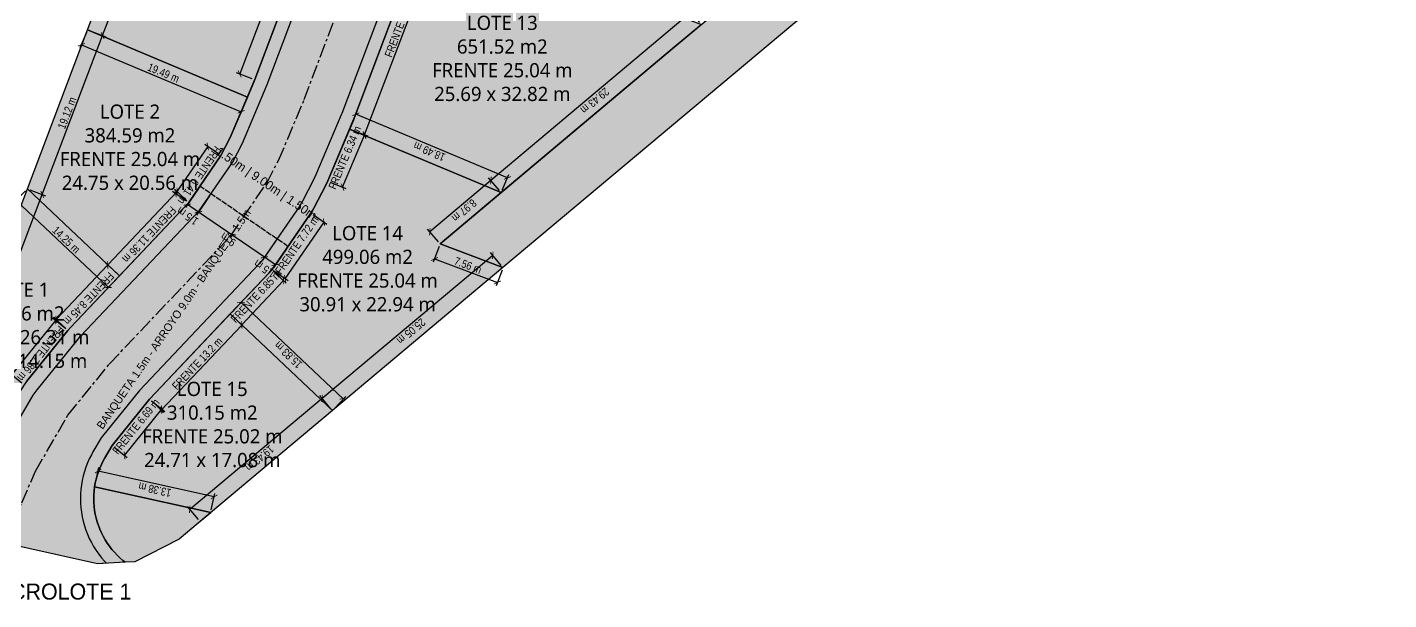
# Model space of a CAD drawing. Header units: metres. Extents: x 357816 to 358234, y 2285110 to 2285487.
# Drawn here: x 357893.3 to 358046.5, y 2285115.5 to 2285180 of the extents above; entities that cross this region are included whole.
import ezdxf
from ezdxf.enums import TextEntityAlignment as Align

# ---------------------------------------------------------------- set-up
doc = ezdxf.new("R2010")
doc.units = ezdxf.units.M
doc.header["$LTSCALE"] = 0.5
doc.linetypes.add('CENTER', pattern=[5.08, 3.175, -0.635, 0.635, -0.635])
doc.linetypes.add('DASHED', pattern=[1.524, 1.27, -0.254])
for name, color, linetype in [('COTAS', 6, 'Continuous'), ('DONACION', 3, 'Continuous'), ('LOTES', 2, 'Continuous'), ('TEXTOS', 7, 'Continuous'), ('VIAL_ASFALTO', 8, 'Continuous'), ('VIAL_BANQUETA', 9, 'CONTINUOUS')]:
    doc.layers.add(name, color=color, linetype=linetype)
doc.styles.add('OpenSans', font='OpenSans-Regular.ttf')
doc.styles.add('OpenSansCondensed-Light', font='OpenSansCondensed-Light.ttf')
doc.dimstyles.new('COTAS_M', dxfattribs={"dimtxt": 0.9, "dimasz": 0.6, "dimexe": 0.4, "dimexo": 0.3, "dimgap": 0.2, "dimtad": 1, "dimzin": 12, "dimdsep": 46, "dimtxsty": 'OpenSansCondensed-Light', "dimblk": 'ARCHTICK', "dimcen": 2.5, "dimclrd": 256, "dimclre": 256, "dimclrt": 256, "dimazin": 3, "dimtfac": 0.5, "dimtmove": 2, "dimatfit": 3})

# ---------------------------------------------------------------- blocks, each defined once
blk = doc.blocks.new('_ARCHTICK')
at = {"color": 0, "linetype": 'BYBLOCK', "const_width": 0.15}
blk.add_lwpolyline([(-0.5, -0.5), (0.5, 0.5)], dxfattribs=at)
blk = doc.blocks.new('*D1')
for p, q in [((357902.39, 2285153.23), (357896.59, 2285147.08)), ((357903.48, 2285152.2), (357902.1, 2285153.5)), ((357897.69, 2285146.05), (357896.3, 2285147.35))]:
    blk.add_line(p, q)
at = {"layer": 'Defpoints'}
for p in [(357902.39, 2285153.23), (357903.7, 2285151.99), (357897.9, 2285145.84)]:
    blk.add_point(p, dxfattribs=at)
at = {"layer": 'COTAS', "xscale": 0.6, "yscale": 0.6}
for p, rotation in [((357902.39, 2285153.23), 46.6980687755368), ((357896.59, 2285147.08), -133.3019312244632)]:
    blk.add_blockref('_ARCHTICK', p, dxfattribs=dict(at, rotation=rotation))
at = {"layer": 'COTAS', "insert": (357900.26, 2285149.43), "char_height": 0.9, "attachment_point": 5, "rotation": 226.6981, "style": 'OpenSansCondensed-Light'}
blk.add_mtext('FRENTE 8.45 m', dxfattribs=at)
blk = doc.blocks.new('*D2')
for p, q in [((357896.5, 2285146.97), (357891.57, 2285140.85)), ((357897.67, 2285146.03), (357896.19, 2285147.22)), ((357892.74, 2285139.91), (357891.26, 2285141.1))]:
    blk.add_line(p, q)
at = {"layer": 'Defpoints'}
for p in [(357896.5, 2285146.97), (357897.9, 2285145.84), (357892.98, 2285139.72)]:
    blk.add_point(p, dxfattribs=at)
at = {"layer": 'COTAS', "xscale": 0.6, "yscale": 0.6}
for p, rotation in [((357896.5, 2285146.97), 51.16996134301141), ((357891.57, 2285140.85), -128.8300386569886)]:
    blk.add_blockref('_ARCHTICK', p, dxfattribs=dict(at, rotation=rotation))
at = {"layer": 'COTAS', "insert": (357894.86, 2285143.25), "char_height": 0.9, "attachment_point": 5, "rotation": 231.17, "style": 'OpenSansCondensed-Light'}
blk.add_mtext('FRENTE 7.86 m', dxfattribs=at)
blk = doc.blocks.new('*D5')
for p, q in [((357893.63, 2285161.68), (357895.41, 2285161.01)), ((357883.58, 2285130.94), (357895.03, 2285161.15)), ((357882.18, 2285131.47), (357883.96, 2285130.79))]:
    blk.add_line(p, q)
at = {"layer": 'Defpoints'}
for p in [(357893.35, 2285161.79), (357881.9, 2285131.57), (357883.58, 2285130.94)]:
    blk.add_point(p, dxfattribs=at)
at = {"layer": 'COTAS', "xscale": 0.6, "yscale": 0.6}
for p, rotation in [((357895.03, 2285161.15), 69.24801258617842), ((357883.58, 2285130.94), 249.24801258617842)]:
    blk.add_blockref('_ARCHTICK', p, dxfattribs=dict(at, rotation=rotation))
at = {"layer": 'COTAS', "insert": (357888.7, 2285146.27), "char_height": 0.9, "attachment_point": 5, "rotation": 69.248, "style": 'OpenSansCondensed-Light'}
blk.add_mtext('32.31 m', dxfattribs=at)
blk = doc.blocks.new('*D6')
for p, q in [((357893.14, 2285161.57), (357891.84, 2285160.19)), ((357892.11, 2285160.48), (357902.46, 2285150.68)), ((357903.49, 2285151.77), (357902.19, 2285150.39))]:
    blk.add_line(p, q)
at = {"layer": 'Defpoints'}
for p in [(357893.35, 2285161.79), (357892.11, 2285160.48), (357903.7, 2285151.99)]:
    blk.add_point(p, dxfattribs=at)
at = {"layer": 'COTAS', "xscale": 0.6, "yscale": 0.6}
for p, rotation in [((357892.11, 2285160.48), 136.57467482195565), ((357902.46, 2285150.68), -43.42532517804435)]:
    blk.add_blockref('_ARCHTICK', p, dxfattribs=dict(at, rotation=rotation))
at = {"layer": 'COTAS', "insert": (357897.73, 2285156.05), "char_height": 0.9, "attachment_point": 5, "rotation": 316.5747, "style": 'OpenSansCondensed-Light'}
blk.add_mtext('14.25 m', dxfattribs=at)
blk = doc.blocks.new('*D7')
for p, q in [((357913.64, 2285166.55), (357910.02, 2285161.26)), ((357914.88, 2285165.7), (357913.31, 2285166.77)), ((357911.26, 2285160.41), (357909.69, 2285161.48))]:
    blk.add_line(p, q)
at = {"layer": 'Defpoints'}
for p in [(357913.64, 2285166.55), (357915.13, 2285165.53), (357911.51, 2285160.24)]:
    blk.add_point(p, dxfattribs=at)
at = {"layer": 'COTAS', "xscale": 0.6, "yscale": 0.6}
for p, rotation in [((357913.64, 2285166.55), 55.62996088944807), ((357910.02, 2285161.26), -124.37003911055193)]:
    blk.add_blockref('_ARCHTICK', p, dxfattribs=dict(at, rotation=rotation))
at = {"layer": 'COTAS', "insert": (357912.7, 2285163.31), "char_height": 0.9, "attachment_point": 5, "rotation": 235.63, "style": 'OpenSansCondensed-Light'}
blk.add_mtext('FRENTE 6.41 m', dxfattribs=at)
blk = doc.blocks.new('*D8')
for p, q in [((357911.29, 2285160.45), (357909.91, 2285161.75)), ((357910.2, 2285161.48), (357902.39, 2285153.23)), ((357903.48, 2285152.2), (357902.1, 2285153.5))]:
    blk.add_line(p, q)
at = {"layer": 'Defpoints'}
for p in [(357910.2, 2285161.48), (357911.51, 2285160.24), (357903.7, 2285151.99)]:
    blk.add_point(p, dxfattribs=at)
at = {"layer": 'COTAS', "xscale": 0.6, "yscale": 0.6}
for p, rotation in [((357910.2, 2285161.48), 46.57467482504208), ((357902.39, 2285153.23), -133.42532517495792)]:
    blk.add_blockref('_ARCHTICK', p, dxfattribs=dict(at, rotation=rotation))
at = {"layer": 'COTAS', "insert": (357907.06, 2285156.63), "char_height": 0.9, "attachment_point": 5, "rotation": 226.5747, "style": 'OpenSansCondensed-Light'}
blk.add_mtext('FRENTE 11.36 m', dxfattribs=at)
blk = doc.blocks.new('*D9')
for p, q in [((357895.03, 2285161.15), (357901.81, 2285179.03)), ((357900.4, 2285179.56), (357902.18, 2285178.88)), ((357893.63, 2285161.68), (357895.41, 2285161.01))]:
    blk.add_line(p, q)
at = {"layer": 'Defpoints'}
for p in [(357900.12, 2285179.66), (357893.35, 2285161.79), (357895.03, 2285161.15)]:
    blk.add_point(p, dxfattribs=at)
at = {"layer": 'COTAS', "xscale": 0.6, "yscale": 0.6}
for p, rotation in [((357901.81, 2285179.03), 69.24801258606978), ((357895.03, 2285161.15), 249.24801258606976)]:
    blk.add_blockref('_ARCHTICK', p, dxfattribs=dict(at, rotation=rotation))
at = {"layer": 'COTAS', "insert": (357897.81, 2285170.32), "char_height": 0.9, "attachment_point": 5, "rotation": 69.248, "style": 'OpenSansCondensed-Light'}
blk.add_mtext('19.12 m', dxfattribs=at)
blk = doc.blocks.new('*D10')
for p, q in [((357900.01, 2285179.39), (357899.27, 2285177.64)), ((357899.43, 2285178), (357917.4, 2285170.46)), ((357917.98, 2285171.84), (357917.24, 2285170.09))]:
    blk.add_line(p, q)
at = {"layer": 'Defpoints'}
for p in [(357900.12, 2285179.66), (357899.43, 2285178), (357918.1, 2285172.12)]:
    blk.add_point(p, dxfattribs=at)
at = {"layer": 'COTAS', "xscale": 0.6, "yscale": 0.6}
for p, rotation in [((357899.43, 2285178), 157.2261145100775), ((357917.4, 2285170.46), -22.773885489922503)]:
    blk.add_blockref('_ARCHTICK', p, dxfattribs=dict(at, rotation=rotation))
at = {"layer": 'COTAS', "insert": (357908.66, 2285174.83), "char_height": 0.9, "attachment_point": 5, "rotation": 337.2261, "style": 'OpenSansCondensed-Light'}
blk.add_mtext('19.49 m', dxfattribs=at)
blk = doc.blocks.new('*D11')
for p, q in [((357925.32, 2285196.11), (357917.23, 2285174.71)), ((357926.72, 2285195.58), (357924.94, 2285196.25)), ((357918.64, 2285174.18), (357916.86, 2285174.85))]:
    blk.add_line(p, q)
at = {"layer": 'Defpoints'}
for p in [(357925.32, 2285196.11), (357927, 2285195.48), (357918.92, 2285174.07)]:
    blk.add_point(p, dxfattribs=at)
at = {"layer": 'COTAS', "xscale": 0.6, "yscale": 0.6}
for p, rotation in [((357925.32, 2285196.11), 69.3035025638041), ((357917.23, 2285174.71), -110.6964974361959)]:
    blk.add_blockref('_ARCHTICK', p, dxfattribs=dict(at, rotation=rotation))
at = {"layer": 'COTAS', "insert": (357921.88, 2285185.18), "char_height": 0.9, "attachment_point": 5, "rotation": 249.3035, "style": 'OpenSansCondensed-Light'}
blk.add_mtext('FRENTE 22.88 m', dxfattribs=at)
blk = doc.blocks.new('*D12')
for p, q in [((357901.81, 2285179.03), (357910.41, 2285201.74)), ((357909.01, 2285202.27), (357910.79, 2285201.6)), ((357900.4, 2285179.56), (357902.18, 2285178.88))]:
    blk.add_line(p, q)
at = {"layer": 'Defpoints'}
for p in [(357908.73, 2285202.38), (357900.12, 2285179.66), (357901.81, 2285179.03)]:
    blk.add_point(p, dxfattribs=at)
at = {"layer": 'COTAS', "xscale": 0.6, "yscale": 0.6}
for p, rotation in [((357910.41, 2285201.74), 69.24801258610957), ((357901.81, 2285179.03), 249.24801258610955)]:
    blk.add_blockref('_ARCHTICK', p, dxfattribs=dict(at, rotation=rotation))
at = {"layer": 'COTAS', "insert": (357905.5, 2285190.61), "char_height": 0.9, "attachment_point": 5, "rotation": 69.248, "style": 'OpenSansCondensed-Light'}
blk.add_mtext('24.29 m', dxfattribs=at)
blk = doc.blocks.new('*D51')
for p, q in [((357931.28, 2285167.87), (357940.15, 2285191.24)), ((357938.75, 2285191.77), (357940.53, 2285191.1)), ((357929.88, 2285168.4), (357931.65, 2285167.73))]:
    blk.add_line(p, q)
at = {"layer": 'Defpoints'}
for p in [(357938.47, 2285191.88), (357929.6, 2285168.51), (357931.28, 2285167.87)]:
    blk.add_point(p, dxfattribs=at)
at = {"layer": 'COTAS', "xscale": 0.6, "yscale": 0.6}
for p, rotation in [((357940.15, 2285191.24), 69.20284582088453), ((357931.28, 2285167.87), 249.20284582088453)]:
    blk.add_blockref('_ARCHTICK', p, dxfattribs=dict(at, rotation=rotation))
at = {"layer": 'COTAS', "insert": (357935.11, 2285179.79), "char_height": 0.9, "attachment_point": 5, "rotation": 69.2028, "style": 'OpenSansCondensed-Light'}
blk.add_mtext('FRENTE 25 m', dxfattribs=at)
blk = doc.blocks.new('*D52')
for p, q in [((357968.02, 2285181.66), (357945.48, 2285162.73)), ((357968.98, 2285180.51), (357967.76, 2285181.97)), ((357946.45, 2285161.58), (357945.23, 2285163.04))]:
    blk.add_line(p, q)
at = {"layer": 'Defpoints'}
for p in [(357968.02, 2285181.66), (357969.17, 2285180.28), (357946.64, 2285161.35)]:
    blk.add_point(p, dxfattribs=at)
at = {"layer": 'COTAS', "xscale": 0.6, "yscale": 0.6}
for p, rotation in [((357968.02, 2285181.66), 40.0280986812615), ((357945.48, 2285162.73), -139.9719013187385)]:
    blk.add_blockref('_ARCHTICK', p, dxfattribs=dict(at, rotation=rotation))
at = {"layer": 'COTAS', "insert": (357957.17, 2285171.7), "char_height": 0.9, "attachment_point": 5, "rotation": 220.0281, "style": 'OpenSansCondensed-Light'}
blk.add_mtext('29.43 m', dxfattribs=at)
blk = doc.blocks.new('*D53')
for p, q in [((357929.71, 2285168.79), (357930.45, 2285170.54)), ((357947.34, 2285163.01), (357930.29, 2285170.17)), ((357946.76, 2285161.63), (357947.49, 2285163.38))]:
    blk.add_line(p, q)
at = {"layer": 'Defpoints'}
for p in [(357929.6, 2285168.51), (357947.34, 2285163.01), (357946.64, 2285161.35)]:
    blk.add_point(p, dxfattribs=at)
at = {"layer": 'COTAS', "xscale": 0.6, "yscale": 0.6}
for p, rotation in [((357930.29, 2285170.17), 157.2261145083745), ((357947.34, 2285163.01), 337.2261145083745)]:
    blk.add_blockref('_ARCHTICK', p, dxfattribs=dict(at, rotation=rotation))
at = {"layer": 'COTAS', "insert": (357938.56, 2285165.99), "char_height": 0.9, "attachment_point": 5, "rotation": 157.2261, "style": 'OpenSansCondensed-Light'}
blk.add_mtext('18.49 m', dxfattribs=at)
blk = doc.blocks.new('*D54')
for p, q in [((357921.08, 2285152.49), (357922.46, 2285151.18)), ((357917.47, 2285146.47), (357922.17, 2285151.46)), ((357916.38, 2285147.5), (357917.76, 2285146.19))]:
    blk.add_line(p, q)
at = {"layer": 'Defpoints'}
for p in [(357920.86, 2285152.69), (357916.16, 2285147.7), (357917.47, 2285146.47)]:
    blk.add_point(p, dxfattribs=at)
at = {"layer": 'COTAS', "xscale": 0.6, "yscale": 0.6}
for p, rotation in [((357922.17, 2285151.46), 46.73120965645796), ((357917.47, 2285146.47), 226.73120965645796)]:
    blk.add_blockref('_ARCHTICK', p, dxfattribs=dict(at, rotation=rotation))
at = {"layer": 'COTAS', "insert": (357919.06, 2285149.68), "char_height": 0.9, "attachment_point": 5, "rotation": 46.7312, "style": 'OpenSansCondensed-Light'}
blk.add_mtext('FRENTE 6.85 m', dxfattribs=at)
blk = doc.blocks.new('*D55')
for p, q in [((357925.48, 2285158.88), (357927.05, 2285157.81)), ((357922.34, 2285151.67), (357926.72, 2285158.03)), ((357921.11, 2285152.52), (357922.67, 2285151.45))]:
    blk.add_line(p, q)
at = {"layer": 'Defpoints'}
for p in [(357925.23, 2285159.05), (357920.86, 2285152.69), (357922.34, 2285151.67)]:
    blk.add_point(p, dxfattribs=at)
at = {"layer": 'COTAS', "xscale": 0.6, "yscale": 0.6}
for p, rotation in [((357926.72, 2285158.03), 55.49097163313568), ((357922.34, 2285151.67), 235.49097163313567)]:
    blk.add_blockref('_ARCHTICK', p, dxfattribs=dict(at, rotation=rotation))
at = {"layer": 'COTAS', "insert": (357923.66, 2285155.45), "char_height": 0.9, "attachment_point": 5, "rotation": 55.491, "style": 'OpenSansCondensed-Light'}
blk.add_mtext('FRENTE 7.72 m', dxfattribs=at)
blk = doc.blocks.new('*D56')
for p, q in [((357928.8, 2285161.97), (357931.26, 2285167.81)), ((357929.87, 2285168.39), (357931.62, 2285167.66)), ((357927.42, 2285162.55), (357929.17, 2285161.82))]:
    blk.add_line(p, q)
at = {"layer": 'Defpoints'}
for p in [(357929.6, 2285168.51), (357927.14, 2285162.67), (357928.8, 2285161.97)]:
    blk.add_point(p, dxfattribs=at)
at = {"layer": 'COTAS', "xscale": 0.6, "yscale": 0.6}
for p, rotation in [((357931.26, 2285167.81), 67.22611451041737), ((357928.8, 2285161.97), 247.22611451041737)]:
    blk.add_blockref('_ARCHTICK', p, dxfattribs=dict(at, rotation=rotation))
at = {"layer": 'COTAS', "insert": (357929.06, 2285165.3), "char_height": 0.9, "attachment_point": 5, "rotation": 67.2261, "style": 'OpenSansCondensed-Light'}
blk.add_mtext('FRENTE 6.34 m', dxfattribs=at)
blk = doc.blocks.new('*D57')
for p, q in [((357945.48, 2285162.73), (357938.61, 2285156.96)), ((357946.45, 2285161.58), (357945.22, 2285163.04)), ((357939.58, 2285155.81), (357938.35, 2285157.26))]:
    blk.add_line(p, q)
at = {"layer": 'Defpoints'}
for p in [(357945.48, 2285162.73), (357946.64, 2285161.35), (357939.77, 2285155.58)]:
    blk.add_point(p, dxfattribs=at)
at = {"layer": 'COTAS', "xscale": 0.6, "yscale": 0.6}
for p, rotation in [((357945.48, 2285162.73), 40.04861937954831), ((357938.61, 2285156.96), -139.9513806204517)]:
    blk.add_blockref('_ARCHTICK', p, dxfattribs=dict(at, rotation=rotation))
at = {"layer": 'COTAS', "insert": (357942.47, 2285159.35), "char_height": 0.9, "attachment_point": 5, "rotation": 220.0486, "style": 'OpenSansCondensed-Light'}
blk.add_mtext('8.97 m', dxfattribs=at)
blk = doc.blocks.new('*D58')
for p, q in [((357939.66, 2285155.3), (357939, 2285153.52)), ((357939.14, 2285153.89), (357946.21, 2285151.24)), ((357946.74, 2285152.64), (357946.07, 2285150.86))]:
    blk.add_line(p, q)
at = {"layer": 'Defpoints'}
for p in [(357939.77, 2285155.58), (357939.14, 2285153.89), (357946.84, 2285152.92)]:
    blk.add_point(p, dxfattribs=at)
at = {"layer": 'COTAS', "xscale": 0.6, "yscale": 0.6}
for p, rotation in [((357939.14, 2285153.89), 159.40848849919743), ((357946.21, 2285151.24), -20.59151150080258)]:
    blk.add_blockref('_ARCHTICK', p, dxfattribs=dict(at, rotation=rotation))
at = {"layer": 'COTAS', "insert": (357942.9, 2285153.17), "char_height": 0.9, "attachment_point": 5, "rotation": 339.4085, "style": 'OpenSansCondensed-Light'}
blk.add_mtext('7.56 m', dxfattribs=at)
blk = doc.blocks.new('*D59')
for p, q in [((357945.69, 2285154.3), (357926.5, 2285138.2)), ((357946.65, 2285153.15), (357945.43, 2285154.61)), ((357927.46, 2285137.05), (357926.24, 2285138.51))]:
    blk.add_line(p, q)
at = {"layer": 'Defpoints'}
for p in [(357945.69, 2285154.3), (357946.84, 2285152.92), (357927.66, 2285136.82)]:
    blk.add_point(p, dxfattribs=at)
at = {"layer": 'COTAS', "xscale": 0.6, "yscale": 0.6}
for p, rotation in [((357945.69, 2285154.3), 39.999330212954106), ((357926.5, 2285138.2), -140.0006697870459)]:
    blk.add_blockref('_ARCHTICK', p, dxfattribs=dict(at, rotation=rotation))
at = {"layer": 'COTAS', "insert": (357936.51, 2285145.75), "char_height": 0.9, "attachment_point": 5, "rotation": 219.9993, "style": 'OpenSansCondensed-Light'}
blk.add_mtext('25.05 m', dxfattribs=at)
blk = doc.blocks.new('*D60')
for p, q in [((357916.37, 2285147.92), (357917.67, 2285149.3)), ((357928.89, 2285138.13), (357917.4, 2285149.01)), ((357927.86, 2285137.04), (357929.17, 2285138.42))]:
    blk.add_line(p, q)
at = {"layer": 'Defpoints'}
for p in [(357916.16, 2285147.7), (357928.89, 2285138.13), (357927.66, 2285136.82)]:
    blk.add_point(p, dxfattribs=at)
at = {"layer": 'COTAS', "xscale": 0.6, "yscale": 0.6}
for p, rotation in [((357917.4, 2285149.01), 136.57467482283784), ((357928.89, 2285138.13), 316.57467482283784)]:
    blk.add_blockref('_ARCHTICK', p, dxfattribs=dict(at, rotation=rotation))
at = {"layer": 'COTAS', "insert": (357922.7, 2285143.1), "char_height": 0.9, "attachment_point": 5, "rotation": 136.5747, "style": 'OpenSansCondensed-Light'}
blk.add_mtext('15.83 m', dxfattribs=at)
blk = doc.blocks.new('*D61')
for p, q in [((357907.32, 2285137.93), (357908.8, 2285136.73)), ((357904.28, 2285131.78), (357908.49, 2285136.98)), ((357903.11, 2285132.72), (357904.59, 2285131.53))]:
    blk.add_line(p, q)
at = {"layer": 'Defpoints'}
for p in [(357907.09, 2285138.12), (357902.88, 2285132.91), (357904.28, 2285131.78)]:
    blk.add_point(p, dxfattribs=at)
at = {"layer": 'COTAS', "xscale": 0.6, "yscale": 0.6}
for p, rotation in [((357908.49, 2285136.98), 51.03768252114664), ((357904.28, 2285131.78), 231.03768252114665)]:
    blk.add_blockref('_ARCHTICK', p, dxfattribs=dict(at, rotation=rotation))
at = {"layer": 'COTAS', "insert": (357905.57, 2285135.04), "char_height": 0.9, "attachment_point": 5, "rotation": 51.0377, "style": 'OpenSansCondensed-Light'}
blk.add_mtext('FRENTE 6.69 m', dxfattribs=at)
blk = doc.blocks.new('*D62')
for p, q in [((357908.4, 2285136.88), (357917.47, 2285146.46)), ((357916.38, 2285147.5), (357917.76, 2285146.19)), ((357907.31, 2285137.91), (357908.69, 2285136.6))]:
    blk.add_line(p, q)
at = {"layer": 'Defpoints'}
for p in [(357916.16, 2285147.7), (357907.09, 2285138.12), (357908.4, 2285136.88)]:
    blk.add_point(p, dxfattribs=at)
at = {"layer": 'COTAS', "xscale": 0.6, "yscale": 0.6}
for p, rotation in [((357917.47, 2285146.46), 46.57467482547919), ((357908.4, 2285136.88), 226.57467482547918)]:
    blk.add_blockref('_ARCHTICK', p, dxfattribs=dict(at, rotation=rotation))
at = {"layer": 'COTAS', "insert": (357912.46, 2285142.12), "char_height": 0.9, "attachment_point": 5, "rotation": 46.5747, "style": 'OpenSansCondensed-Light'}
blk.add_mtext('FRENTE 13.2 m', dxfattribs=at)
blk = doc.blocks.new('*D63')
for p, q in [((357926.5, 2285138.2), (357911.61, 2285125.71)), ((357927.46, 2285137.05), (357926.24, 2285138.51)), ((357912.58, 2285124.56), (357911.35, 2285126.02))]:
    blk.add_line(p, q)
at = {"layer": 'Defpoints'}
for p in [(357926.5, 2285138.2), (357927.66, 2285136.82), (357912.77, 2285124.33)]:
    blk.add_point(p, dxfattribs=at)
at = {"layer": 'COTAS', "xscale": 0.6, "yscale": 0.6}
for p, rotation in [((357926.5, 2285138.2), 39.99933021322764), ((357911.61, 2285125.71), -140.00066978677236)]:
    blk.add_blockref('_ARCHTICK', p, dxfattribs=dict(at, rotation=rotation))
at = {"layer": 'COTAS', "insert": (357919.47, 2285131.46), "char_height": 0.9, "attachment_point": 5, "rotation": 219.9993, "style": 'OpenSansCondensed-Light'}
blk.add_mtext('19.43 m', dxfattribs=at)
blk = doc.blocks.new('*D64')
for p, q in [((357900.98, 2285128.56), (357901.39, 2285130.41)), ((357914.36, 2285127.12), (357901.3, 2285130.02)), ((357914.04, 2285125.65), (357914.45, 2285127.51))]:
    blk.add_line(p, q)
at = {"layer": 'Defpoints'}
for p in [(357900.91, 2285128.26), (357914.36, 2285127.12), (357913.97, 2285125.36)]:
    blk.add_point(p, dxfattribs=at)
at = {"layer": 'COTAS', "xscale": 0.6, "yscale": 0.6}
for p, rotation in [((357901.3, 2285130.02), 167.46248869398076), ((357914.36, 2285127.12), 347.46248869398073)]:
    blk.add_blockref('_ARCHTICK', p, dxfattribs=dict(at, rotation=rotation))
at = {"layer": 'COTAS', "insert": (357907.69, 2285127.93), "char_height": 0.9, "attachment_point": 5, "rotation": 167.4625, "style": 'OpenSansCondensed-Light'}
blk.add_mtext('13.38 m', dxfattribs=at)
blk = doc.blocks.new('*D65')
for p, q in [((357921.26, 2285155.9), (357919.79, 2285153.75)), ((357921.25, 2285153.23), (357920.01, 2285154.08)), ((357922.49, 2285155.05), (357921.03, 2285152.9))]:
    blk.add_line(p, q)
at = {"layer": 'Defpoints'}
for p in [(357921.43, 2285156.14), (357922.66, 2285155.3), (357921.25, 2285153.23)]:
    blk.add_point(p, dxfattribs=at)
at = {"layer": 'COTAS', "xscale": 0.6, "yscale": 0.6}
for p, rotation in [((357920.01, 2285154.08), 145.62996088613255), ((357921.25, 2285153.23), 325.62996088613255)]:
    blk.add_blockref('_ARCHTICK', p, dxfattribs=dict(at, rotation=rotation))
at = {"layer": 'COTAS', "insert": (357920.04, 2285152.79), "char_height": 0.9, "attachment_point": 5, "rotation": 145.63, "style": 'OpenSansCondensed-Light'}
blk.add_mtext('1.5 m', dxfattribs=at)
blk = doc.blocks.new('*D66')
for p, q in [((357913.83, 2285160.98), (357912.36, 2285158.83)), ((357920.01, 2285154.08), (357912.59, 2285159.16)), ((357921.26, 2285155.9), (357919.79, 2285153.75))]:
    blk.add_line(p, q)
at = {"layer": 'Defpoints'}
for p in [(357914, 2285161.22), (357921.43, 2285156.14), (357920.01, 2285154.08)]:
    blk.add_point(p, dxfattribs=at)
at = {"layer": 'COTAS', "xscale": 0.6, "yscale": 0.6}
for p, rotation in [((357912.59, 2285159.16), 145.62996088696931), ((357920.01, 2285154.08), 325.62996088696934)]:
    blk.add_blockref('_ARCHTICK', p, dxfattribs=dict(at, rotation=rotation))
at = {"layer": 'COTAS', "insert": (357915.93, 2285156.08), "char_height": 0.9, "attachment_point": 5, "rotation": 145.63, "style": 'OpenSansCondensed-Light'}
blk.add_mtext('9 m', dxfattribs=at)
blk = doc.blocks.new('*D67')
for p, q in [((357912.59, 2285161.82), (357911.12, 2285159.68)), ((357913.83, 2285160.98), (357912.36, 2285158.83)), ((357912.59, 2285159.16), (357911.35, 2285160.01))]:
    blk.add_line(p, q)
at = {"layer": 'Defpoints'}
for p in [(357912.76, 2285162.07), (357914, 2285161.22), (357912.59, 2285159.16)]:
    blk.add_point(p, dxfattribs=at)
at = {"layer": 'COTAS', "xscale": 0.6, "yscale": 0.6}
for p, rotation in [((357911.35, 2285160.01), 145.62996088613255), ((357912.59, 2285159.16), 325.62996088613255)]:
    blk.add_blockref('_ARCHTICK', p, dxfattribs=dict(at, rotation=rotation))
at = {"layer": 'COTAS', "insert": (357911.37, 2285158.72), "char_height": 0.9, "attachment_point": 5, "rotation": 145.63, "style": 'OpenSansCondensed-Light'}
blk.add_mtext('1.5 m', dxfattribs=at)

msp = doc.modelspace()

# ---------------------------------------------------------------- hatches: boundary and pattern name
at = {"layer": 'DONACION', "transparency": 33554534}
for points in [[(357966.11, 2285177.72), (357992.46, 2285199.75), (357996.086, 2285202.8), (358034.97, 2285235.5), (358043.71, 2285266.16), (358060.21, 2285262.51), (358062.2, 2285261.74), (358063.86, 2285260.3), (358065.08, 2285258.53), (358065.63, 2285256.2), (358065.41, 2285254.1), (358063.86, 2285251.11), (357946.842, 2285152.923), (357939.77, 2285155.58)], [(357901.875, 2285122.68), (357901.677, 2285123.074), (357901.498, 2285123.478), (357901.339, 2285123.89), (357901.2, 2285124.31), (357901.082, 2285124.735), (357900.986, 2285125.166), (357900.91, 2285125.602), (357900.856, 2285126.04), (357900.823, 2285126.481), (357900.813, 2285126.922), (357900.823, 2285127.364), (357900.856, 2285127.804), (357900.91, 2285128.243), (357900.914, 2285128.263), (357913.97, 2285125.36), (357910.43, 2285122.37), (357905.45, 2285119.82), (357904.353, 2285119.77), (357904.103, 2285119.965), (357903.769, 2285120.254), (357903.449, 2285120.558), (357903.144, 2285120.878), (357902.856, 2285121.213), (357902.584, 2285121.561), (357902.329, 2285121.922), (357902.093, 2285122.295)]]:
    msp.add_hatch(color=3, dxfattribs=at).paths.add_polyline_path(points)
at = {"layer": 'LOTES', "transparency": 33554521}
for points in [[(357927.002, 2285195.477), (357918.916, 2285174.072), (357918.095, 2285172.118), (357900.123, 2285179.664), (357908.73, 2285202.38)], [(357929.595, 2285168.511), (357930.022, 2285169.527), (357930.103, 2285169.729), (357938.472, 2285191.881), (357969.174, 2285180.282), (357966.11, 2285177.72), (357946.64, 2285161.355)], [(357918.095, 2285172.118), (357916.175, 2285167.543), (357915.126, 2285165.532), (357911.506, 2285160.239), (357903.698, 2285151.991), (357893.349, 2285161.786), (357900.123, 2285179.664)], [(357916.162, 2285147.702), (357920.548, 2285152.336), (357920.86, 2285152.692), (357921.142, 2285153.073), (357925.232, 2285159.053), (357925.425, 2285159.354), (357925.6, 2285159.665), (357926.93, 2285162.215), (357927.142, 2285162.667), (357929.595, 2285168.511), (357946.64, 2285161.355), (357939.77, 2285155.58), (357946.842, 2285152.923), (357927.656, 2285136.824)], [(357903.698, 2285151.991), (357898.212, 2285146.194), (357897.905, 2285145.843), (357893.255, 2285140.093), (357892.976, 2285139.719), (357892.726, 2285139.324), (357889.076, 2285133.014), (357888.915, 2285132.717), (357888.771, 2285132.411), (357888.162, 2285131.015), (357882.2, 2285132.33), (357881.911, 2285131.569), (357881.901, 2285131.573), (357893.349, 2285161.786)], [(357900.986, 2285128.678), (357901.082, 2285129.109), (357901.2, 2285129.535), (357901.339, 2285129.954), (357901.498, 2285130.366), (357901.677, 2285130.77), (357901.875, 2285131.165), (357902.023, 2285131.426), (357902.022, 2285131.429), (357902.879, 2285132.911), (357907.088, 2285138.115), (357916.162, 2285147.702), (357927.656, 2285136.824), (357912.768, 2285124.332), (357912.762, 2285124.339), (357913.97, 2285125.36), (357900.914, 2285128.263)]]:
    msp.add_hatch(color=2, dxfattribs=at).paths.add_polyline_path(points)
at = {"layer": 'VIAL_ASFALTO', "transparency": 33554546}
msp.add_hatch(color=8, dxfattribs=at).paths.add_polyline_path([(357888.604, 2285128.28), (357890.138, 2285131.791), (357890.255, 2285132.04), (357890.385, 2285132.282), (357894.01, 2285138.548), (357894.213, 2285138.868), (357894.439, 2285139.172), (357899.053, 2285144.877), (357899.322, 2285145.185), (357912.677, 2285159.295), (357916.414, 2285164.759), (357917.533, 2285166.905), (357920.309, 2285173.517), (357944.402, 2285237.288), (357944.52, 2285237.574), (357944.646, 2285237.83), (357944.8, 2285238.098), (357946.884, 2285241.486), (357947.065, 2285241.76), (357947.249, 2285242), (357947.448, 2285242.228), (357947.662, 2285242.441), (357947.91, 2285242.657), (357951.409, 2285245.504), (357951.685, 2285245.712), (357951.952, 2285245.886), (357952.231, 2285246.04), (357952.52, 2285246.175), (357952.818, 2285246.288), (357953.148, 2285246.388), (357957.309, 2285247.485), (357957.616, 2285247.555), (357957.902, 2285247.602), (357958.19, 2285247.63), (357958.504, 2285247.64), (357960.561, 2285247.64), (357960.812, 2285247.633), (357961.064, 2285247.614), (357983.611, 2285245.275), (357984.502, 2285254.119), (358001.447, 2285252.427), (357998.758, 2285225.741), (357981.813, 2285227.433), (357982.709, 2285236.32), (357960.347, 2285238.64), (357959.063, 2285238.64), (357956.356, 2285237.926), (357954.163, 2285236.141), (357952.678, 2285233.728), (357928.704, 2285170.272), (357928.634, 2285170.096), (357925.771, 2285163.277), (357925.585, 2285162.881), (357924.28, 2285160.379), (357924.138, 2285160.126), (357923.982, 2285159.881), (357919.921, 2285153.944), (357919.691, 2285153.635), (357919.438, 2285153.345), (357905.959, 2285139.104), (357901.64, 2285133.763), (357900.717, 2285132.169), (357900.549, 2285131.867), (357900.32, 2285131.412), (357900.111, 2285130.941), (357899.926, 2285130.46), (357899.764, 2285129.97), (357899.627, 2285129.474), (357899.514, 2285128.971), (357899.426, 2285128.463), (357899.363, 2285127.951), (357899.325, 2285127.437), (357899.312, 2285126.922), (357899.325, 2285126.407), (357899.363, 2285125.893), (357899.426, 2285125.381), (357899.514, 2285124.874), (357899.627, 2285124.371), (357899.764, 2285123.874), (357899.926, 2285123.385), (357900.111, 2285122.904), (357900.32, 2285122.433), (357900.552, 2285121.972), (357900.806, 2285121.524), (357901.082, 2285121.088), (357901.379, 2285120.667), (357901.696, 2285120.261), (357902.032, 2285119.871), (357902.24, 2285119.652), (357901.24, 2285119.6), (357886.574, 2285122.842), (357888.495, 2285128.008)])
at = {"layer": 'VIAL_BANQUETA', "transparency": 33554585}
msp.add_hatch(color=9, dxfattribs=at).paths.add_polyline_path([(357887.221, 2285128.861), (357888.771, 2285132.411), (357888.915, 2285132.717), (357889.076, 2285133.014), (357892.726, 2285139.324), (357892.976, 2285139.719), (357893.255, 2285140.093), (357897.905, 2285145.843), (357898.212, 2285146.194), (357911.506, 2285160.239), (357915.126, 2285165.532), (357916.175, 2285167.543), (357918.916, 2285174.072), (357943.007, 2285237.841), (357943.153, 2285238.192), (357943.321, 2285238.534), (357943.51, 2285238.864), (357945.62, 2285242.294), (357945.842, 2285242.63), (357946.087, 2285242.951), (357946.353, 2285243.254), (357946.639, 2285243.539), (357946.943, 2285243.804), (357950.483, 2285246.684), (357950.823, 2285246.941), (357951.179, 2285247.172), (357951.551, 2285247.378), (357951.936, 2285247.558), (357952.333, 2285247.709), (357952.74, 2285247.832), (357956.95, 2285248.942), (357957.327, 2285249.028), (357957.709, 2285249.09), (357958.094, 2285249.128), (357958.48, 2285249.14), (357960.58, 2285249.14), (357960.89, 2285249.132), (357961.199, 2285249.108), (357982.269, 2285246.922), (357983.16, 2285255.76), (358003.09, 2285253.77), (358000.1, 2285224.1), (357980.17, 2285226.09), (357981.066, 2285234.982), (357960.27, 2285237.14), (357959.258, 2285237.14), (357957.052, 2285236.558), (357955.307, 2285235.139), (357954.03, 2285233.064), (357930.103, 2285169.729), (357930.022, 2285169.527), (357927.142, 2285162.667), (357926.93, 2285162.215), (357925.6, 2285159.665), (357925.425, 2285159.354), (357925.232, 2285159.053), (357921.142, 2285153.073), (357920.86, 2285152.692), (357920.548, 2285152.336), (357907.088, 2285138.115), (357902.879, 2285132.911), (357902.022, 2285131.429), (357902.023, 2285131.426), (357901.875, 2285131.165), (357901.677, 2285130.77), (357901.498, 2285130.366), (357901.339, 2285129.954), (357901.2, 2285129.535), (357901.082, 2285129.109), (357900.986, 2285128.678), (357900.91, 2285128.243), (357900.856, 2285127.804), (357900.823, 2285127.364), (357900.813, 2285126.922), (357900.823, 2285126.481), (357900.856, 2285126.04), (357900.91, 2285125.602), (357900.986, 2285125.166), (357901.082, 2285124.735), (357901.2, 2285124.31), (357901.339, 2285123.89), (357901.498, 2285123.478), (357901.677, 2285123.074), (357901.875, 2285122.68), (357902.093, 2285122.295), (357902.329, 2285121.922), (357902.584, 2285121.561), (357902.856, 2285121.213), (357903.144, 2285120.878), (357903.449, 2285120.558), (357903.769, 2285120.254), (357904.103, 2285119.965), (357904.362, 2285119.763), (357902.24, 2285119.652), (357902.032, 2285119.871), (357901.696, 2285120.261), (357901.379, 2285120.667), (357901.082, 2285121.088), (357900.806, 2285121.524), (357900.552, 2285121.972), (357900.32, 2285122.433), (357900.111, 2285122.904), (357899.926, 2285123.385), (357899.764, 2285123.874), (357899.627, 2285124.371), (357899.514, 2285124.874), (357899.426, 2285125.381), (357899.363, 2285125.893), (357899.325, 2285126.407), (357899.312, 2285126.922), (357899.325, 2285127.437), (357899.363, 2285127.951), (357899.426, 2285128.463), (357899.514, 2285128.971), (357899.627, 2285129.474), (357899.764, 2285129.97), (357899.926, 2285130.46), (357900.111, 2285130.941), (357900.32, 2285131.412), (357900.549, 2285131.867), (357900.717, 2285132.169), (357901.64, 2285133.763), (357905.959, 2285139.104), (357919.438, 2285153.345), (357919.691, 2285153.635), (357919.921, 2285153.944), (357923.982, 2285159.881), (357924.138, 2285160.126), (357924.28, 2285160.379), (357925.585, 2285162.881), (357925.771, 2285163.277), (357928.634, 2285170.096), (357928.704, 2285170.272), (357952.678, 2285233.728), (357954.163, 2285236.141), (357956.356, 2285237.926), (357959.063, 2285238.64), (357960.347, 2285238.64), (357982.709, 2285236.32), (357981.813, 2285227.433), (357998.758, 2285225.741), (358001.447, 2285252.427), (357984.502, 2285254.119), (357983.611, 2285245.275), (357961.064, 2285247.614), (357960.812, 2285247.633), (357960.561, 2285247.64), (357958.504, 2285247.64), (357958.19, 2285247.63), (357957.902, 2285247.602), (357957.616, 2285247.555), (357957.309, 2285247.485), (357953.148, 2285246.388), (357952.818, 2285246.288), (357952.52, 2285246.175), (357952.231, 2285246.04), (357951.952, 2285245.886), (357951.685, 2285245.712), (357951.409, 2285245.504), (357947.91, 2285242.657), (357947.662, 2285242.441), (357947.448, 2285242.228), (357947.249, 2285242), (357947.065, 2285241.76), (357946.884, 2285241.486), (357944.8, 2285238.098), (357944.646, 2285237.83), (357944.52, 2285237.574), (357944.402, 2285237.288), (357920.309, 2285173.517), (357917.533, 2285166.905), (357916.414, 2285164.759), (357912.677, 2285159.295), (357899.322, 2285145.185), (357899.053, 2285144.877), (357894.439, 2285139.172), (357894.213, 2285138.868), (357894.01, 2285138.548), (357890.385, 2285132.282), (357890.255, 2285132.04), (357890.138, 2285131.791), (357888.604, 2285128.28), (357888.495, 2285128.008), (357886.574, 2285122.842), (357885.095, 2285123.169), (357887.096, 2285128.551)])

# ---------------------------------------------------------------- linework, layer by layer
at = {"layer": 'DONACION'}
for points in [[(357966.11, 2285177.72), (357992.46, 2285199.75), (357996.086, 2285202.8), (358034.97, 2285235.5), (358043.71, 2285266.16), (358060.21, 2285262.51), (358062.2, 2285261.74), (358063.86, 2285260.3), (358065.08, 2285258.53), (358065.63, 2285256.2), (358065.41, 2285254.1), (358063.86, 2285251.11), (357946.842, 2285152.923), (357939.77, 2285155.58)], [(357901.875, 2285122.68), (357901.677, 2285123.074), (357901.498, 2285123.478), (357901.339, 2285123.89), (357901.2, 2285124.31), (357901.082, 2285124.735), (357900.986, 2285125.166), (357900.91, 2285125.602), (357900.856, 2285126.04), (357900.823, 2285126.481), (357900.813, 2285126.922), (357900.823, 2285127.364), (357900.856, 2285127.804), (357900.91, 2285128.243), (357900.914, 2285128.263), (357913.97, 2285125.36), (357910.43, 2285122.37), (357905.45, 2285119.82), (357904.353, 2285119.77), (357904.103, 2285119.965), (357903.769, 2285120.254), (357903.449, 2285120.558), (357903.144, 2285120.878), (357902.856, 2285121.213), (357902.584, 2285121.561), (357902.329, 2285121.922), (357902.093, 2285122.295)]]:
    msp.add_lwpolyline(points, close=True, dxfattribs=at)
at = {"layer": 'LOTES'}
for points in [[(357927.002, 2285195.477), (357918.916, 2285174.072), (357918.095, 2285172.118), (357900.123, 2285179.664), (357908.73, 2285202.38)], [(357929.595, 2285168.511), (357930.022, 2285169.527), (357930.103, 2285169.729), (357938.472, 2285191.881), (357969.174, 2285180.282), (357966.11, 2285177.72), (357946.64, 2285161.355)], [(357918.095, 2285172.118), (357916.175, 2285167.543), (357915.126, 2285165.532), (357911.506, 2285160.239), (357903.698, 2285151.991), (357893.349, 2285161.786), (357900.123, 2285179.664)], [(357916.162, 2285147.702), (357920.548, 2285152.336), (357920.86, 2285152.692), (357921.142, 2285153.073), (357925.232, 2285159.053), (357925.425, 2285159.354), (357925.6, 2285159.665), (357926.93, 2285162.215), (357927.142, 2285162.667), (357929.595, 2285168.511), (357946.64, 2285161.355), (357939.77, 2285155.58), (357946.842, 2285152.923), (357927.656, 2285136.824)], [(357903.698, 2285151.991), (357898.212, 2285146.194), (357897.905, 2285145.843), (357893.255, 2285140.093), (357892.976, 2285139.719), (357892.726, 2285139.324), (357889.076, 2285133.014), (357888.915, 2285132.717), (357888.771, 2285132.411), (357888.162, 2285131.015), (357882.2, 2285132.33), (357881.911, 2285131.569), (357881.901, 2285131.573), (357893.349, 2285161.786)], [(357900.986, 2285128.678), (357901.082, 2285129.109), (357901.2, 2285129.535), (357901.339, 2285129.954), (357901.498, 2285130.366), (357901.677, 2285130.77), (357901.875, 2285131.165), (357902.023, 2285131.426), (357902.022, 2285131.429), (357902.879, 2285132.911), (357907.088, 2285138.115), (357916.162, 2285147.702), (357927.656, 2285136.824), (357912.768, 2285124.332), (357912.762, 2285124.339), (357913.97, 2285125.36), (357900.914, 2285128.263)]]:
    msp.add_lwpolyline(points, close=True, dxfattribs=at)
at = {"layer": 'VIAL_ASFALTO', "linetype": 'DASHED'}
msp.add_line((357922.664, 2285155.297), (357912.759, 2285162.072), dxfattribs=at)
at = {"layer": 'VIAL_ASFALTO', "color": 1, "linetype": 'CENTER'}
msp.add_lwpolyline([(357891.01, 2285121.861), (357892.72, 2285126.46), (357894.27, 2285130.01), (357897.92, 2285136.32), (357902.57, 2285142.07), (357916.19, 2285156.46), (357920.28, 2285162.44), (357921.61, 2285164.99), (357924.49, 2285171.85), (357948.62, 2285235.72), (357950.73, 2285239.15), (357954.27, 2285242.03), (357958.48, 2285243.14), (357960.58, 2285243.14), (358000.1, 2285239.04)], dxfattribs=at)
at = {"layer": 'VIAL_ASFALTO'}
for points in [[(357890.385, 2285132.282), (357894.01, 2285138.548), (357894.213, 2285138.868), (357894.439, 2285139.172), (357899.053, 2285144.877), (357899.322, 2285145.185), (357912.677, 2285159.295), (357916.414, 2285164.759), (357917.533, 2285166.905), (357920.309, 2285173.517), (357944.402, 2285237.288)], [(357952.678, 2285233.728), (357928.704, 2285170.272), (357928.634, 2285170.096), (357925.771, 2285163.277), (357925.585, 2285162.881), (357924.28, 2285160.379), (357924.138, 2285160.126), (357923.982, 2285159.881), (357919.921, 2285153.944), (357919.691, 2285153.635), (357919.438, 2285153.345), (357905.959, 2285139.104), (357901.64, 2285133.763), (357900.717, 2285132.169), (357900.549, 2285131.867), (357900.32, 2285131.412), (357900.111, 2285130.941), (357899.926, 2285130.46), (357899.764, 2285129.97), (357899.627, 2285129.474), (357899.514, 2285128.971), (357899.426, 2285128.463), (357899.363, 2285127.951), (357899.325, 2285127.437), (357899.312, 2285126.922), (357899.325, 2285126.407), (357899.363, 2285125.893), (357899.426, 2285125.381), (357899.514, 2285124.874), (357899.627, 2285124.371), (357899.764, 2285123.874), (357899.926, 2285123.385), (357900.111, 2285122.904), (357900.32, 2285122.433), (357900.552, 2285121.972), (357900.806, 2285121.524), (357901.082, 2285121.088), (357901.379, 2285120.667), (357901.696, 2285120.261), (357902.032, 2285119.871), (357902.24, 2285119.652), (357901.24, 2285119.6), (357886.574, 2285122.842)]]:
    msp.add_lwpolyline(points, dxfattribs=at)
at = {"layer": 'VIAL_BANQUETA'}
for points in [[(357893.255, 2285140.093), (357897.905, 2285145.843), (357898.212, 2285146.194), (357911.506, 2285160.239), (357915.126, 2285165.532), (357916.175, 2285167.543), (357918.916, 2285174.072), (357943.007, 2285237.841)], [(357954.03, 2285233.064), (357930.103, 2285169.729), (357930.022, 2285169.527), (357927.142, 2285162.667), (357926.93, 2285162.215), (357925.6, 2285159.665), (357925.425, 2285159.354), (357925.232, 2285159.053), (357921.142, 2285153.073), (357920.86, 2285152.692), (357920.548, 2285152.336), (357907.088, 2285138.115), (357902.879, 2285132.911), (357902.022, 2285131.429), (357902.023, 2285131.426), (357901.875, 2285131.165), (357901.677, 2285130.77), (357901.498, 2285130.366), (357901.339, 2285129.954), (357901.2, 2285129.535), (357901.082, 2285129.109), (357900.986, 2285128.678), (357900.91, 2285128.243), (357900.856, 2285127.804), (357900.823, 2285127.364), (357900.813, 2285126.922), (357900.823, 2285126.481), (357900.856, 2285126.04), (357900.91, 2285125.602), (357900.986, 2285125.166), (357901.082, 2285124.735), (357901.2, 2285124.31), (357901.339, 2285123.89), (357901.498, 2285123.478), (357901.677, 2285123.074), (357901.875, 2285122.68), (357902.093, 2285122.295), (357902.329, 2285121.922), (357902.584, 2285121.561), (357902.856, 2285121.213), (357903.144, 2285120.878), (357903.449, 2285120.558), (357903.769, 2285120.254), (357904.103, 2285119.965), (357904.362, 2285119.763), (357901.24, 2285119.6), (357885.095, 2285123.169)]]:
    msp.add_lwpolyline(points, dxfattribs=at)

# ---------------------------------------------------------------- texts
at = {"layer": 'TEXTOS'}
for s, height, rotation, p in [('1.50m | 9.00m | 1.50m', 1, -34.37004, (357920.252, 2285162.399)), ('BANQUETA 1.5m - ARROYO 9.0m - BANQUETA 1.5m', 0.9, 55.62996, (357909.808, 2285147.129))]:
    msp.add_text(s, height=height, rotation=rotation, dxfattribs=at).set_placement(p, align=Align.MIDDLE_CENTER)
msp.add_text('ACCESO MACROLOTE 1', height=1.8, dxfattribs=at).set_placement((357891.01, 2285117.361), align=Align.TOP_CENTER)
at = {"layer": 'TEXTOS', "char_height": 1.6, "attachment_point": 5, "style": 'OpenSans'}
for s, insert in [('LOTE 13\\P651.52 m2\\PFRENTE 25.04 m\\P25.69 x 32.82 m', (357946.765, 2285176.45)), ('LOTE 2\\P384.59 m2\\PFRENTE 25.04 m\\P24.75 x 20.56 m', (357904.891, 2285166.455)), ('LOTE 14\\P499.06 m2\\PFRENTE 25.04 m\\P30.91 x 22.94 m', (357931.612, 2285152.782)), ('LOTE 1\\P259.16 m2\\PFRENTE 26.31 m\\P31.09 x 14.15 m', (357892.426, 2285146.414)), ('LOTE 15\\P310.15 m2\\PFRENTE 25.02 m\\P24.71 x 17.08 m', (357914.148, 2285135.251))]:
    msp.add_mtext(s, dxfattribs=dict(at, insert=insert))

# ---------------------------------------------------------------- dimensions: what is measured, and where the dimension line sits
at = {"layer": 'COTAS'}
for base, p1, p2, angle, picture, middle in [((357901.806, 2285179.026), (357900.123, 2285179.664), (357908.73, 2285202.38), 69.24801, '*D12', (357905.502, 2285190.614)), ((357968.016, 2285181.66), (357969.174, 2285180.282), (357946.64, 2285161.355), 220.0281, '*D52', (357957.167, 2285171.699)), ((357895.033, 2285161.148), (357893.349, 2285161.786), (357900.123, 2285179.664), 69.24801, '*D9', (357897.812, 2285170.317)), ((357899.426, 2285178.004), (357900.123, 2285179.664), (357918.095, 2285172.118), 337.22611, '*D10', (357908.664, 2285174.831)), ((357947.337, 2285163.014), (357946.64, 2285161.355), (357929.595, 2285168.511), 157.22611, '*D53', (357938.563, 2285165.993)), ((357945.482, 2285162.733), (357946.64, 2285161.355), (357939.77, 2285155.58), 220.04862, '*D57', (357942.465, 2285159.348)), ((357883.585, 2285130.935), (357881.901, 2285131.573), (357893.349, 2285161.786), 69.24801, '*D5', (357888.701, 2285146.272)), ((357892.112, 2285160.479), (357893.349, 2285161.786), (357903.698, 2285151.991), 316.57467, '*D6', (357897.733, 2285156.053)), ((357912.586, 2285159.161), (357913.997, 2285161.225), (357912.759, 2285162.072), 145.62996, '*D67', (357911.374, 2285158.718)), ((357920.014, 2285154.081), (357921.426, 2285156.144), (357913.997, 2285161.225), 145.62996, '*D66', (357915.933, 2285156.084)), ((357921.253, 2285153.234), (357922.664, 2285155.297), (357921.426, 2285156.144), 145.62996, '*D65', (357920.041, 2285152.79)), ((357939.1369, 2285153.895), (357939.77, 2285155.58), (357946.8424, 2285152.9229), 339.40849, '*D58', (357942.9017, 2285153.1749)), ((357945.685, 2285154.302), (357946.842, 2285152.923), (357927.656, 2285136.824), 219.99933, '*D59', (357936.51, 2285145.754)), ((357928.893, 2285138.131), (357927.656, 2285136.824), (357916.162, 2285147.702), 136.57467, '*D60', (357922.699, 2285143.098)), ((357926.499, 2285138.203), (357927.656, 2285136.824), (357912.768, 2285124.332), 219.99933, '*D63', (357919.473, 2285131.459)), ((357914.3607, 2285127.1171), (357913.97, 2285125.36), (357900.9136, 2285128.2635), 167.46249, '*D64', (357907.6915, 2285127.9343))]:
    dim = msp.add_linear_dim(base=base, p1=p1, p2=p2, angle=angle, dimstyle='COTAS_M', dxfattribs=at)
    dim.commit()
    dim.dimension.update_dxf_attribs({"geometry": picture, "text_midpoint": middle})
for base, p1, p2, angle, picture, middle in [((357925.318, 2285196.113), (357927.002, 2285195.477), (357918.916, 2285174.072), 249.3035, '*D11', (357921.883, 2285185.181)), ((357931.278, 2285167.872), (357929.595, 2285168.511), (357938.472, 2285191.881), 69.20285, '*D51', (357935.109, 2285179.788)), ((357928.802, 2285161.971), (357927.142, 2285162.667), (357929.595, 2285168.511), 67.22611, '*D56', (357929.06, 2285165.299)), ((357913.64, 2285166.548), (357915.126, 2285165.532), (357911.506, 2285160.239), 235.62996, '*D7', (357912.697, 2285163.309)), ((357910.198, 2285161.477), (357911.506, 2285160.239), (357903.698, 2285151.991), 226.57467, '*D8', (357907.057, 2285156.631)), ((357922.343, 2285151.673), (357920.86, 2285152.692), (357925.232, 2285159.053), 55.49097, '*D55', (357923.664, 2285155.448)), ((357902.389, 2285153.225), (357903.698, 2285151.991), (357897.905, 2285145.843), 226.69807, '*D1', (357900.256, 2285149.431)), ((357917.473, 2285146.468), (357916.162, 2285147.702), (357920.86, 2285152.692), 46.73121, '*D54', (357919.057, 2285149.683)), ((357896.502, 2285146.971), (357897.905, 2285145.843), (357892.976, 2285139.719), 231.16996, '*D2', (357894.856, 2285143.251)), ((357908.396, 2285136.878), (357907.088, 2285138.115), (357916.162, 2285147.702), 46.57467, '*D62', (357912.46, 2285142.118)), ((357904.279, 2285131.779), (357902.879, 2285132.911), (357907.088, 2285138.115), 51.03768, '*D61', (357905.567, 2285135.041))]:
    dim = msp.add_linear_dim(base=base, p1=p1, p2=p2, angle=angle, text='FRENTE <>', dimstyle='COTAS_M', dxfattribs=at)
    dim.commit()
    dim.dimension.update_dxf_attribs({"geometry": picture, "text_midpoint": middle})

doc.saveas('drawing.dxf')
